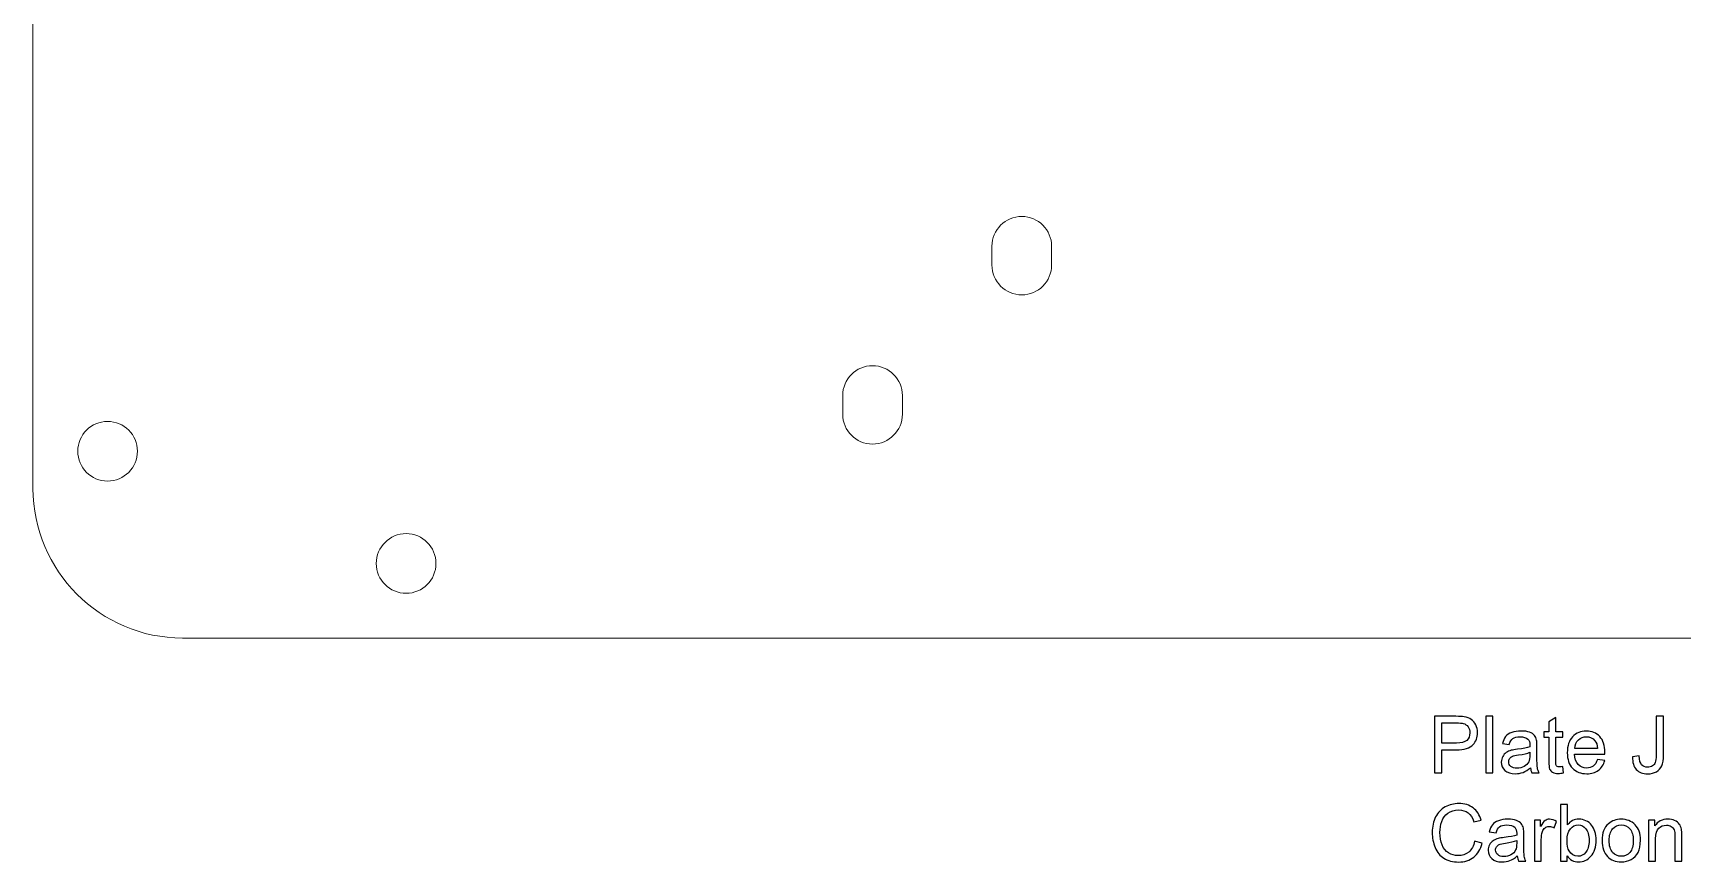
# Model space of a CAD drawing. Header units: millimetres. Extents: x -182 to 182, y -145 to 145.
# Drawn here: x 1.7 to 90.1, y -69.4 to -25 of the extents above; entities that cross this region are included whole.
import ezdxf

# ---------------------------------------------------------------- set-up
doc = ezdxf.new("R2010")
doc.units = ezdxf.units.MM
doc.header["$MEASUREMENT"] = 0
doc.layers.add('layer 1', color=7, linetype='Continuous')

msp = doc.modelspace()

# ---------------------------------------------------------------- linework, layer by layer
at = {"layer": 'layer 1', "color": 7, "lineweight": 9}
for points, knots in [([(1.6872, -49.4125), (1.6872, -49.4125), (1.6872, -5.4424), (1.6872, -5.4424), (1.6872, -5.4424), (1.6872, -1.0342), (5.2938, 2.5726), (9.7022, 2.5726), (9.7022, 2.5726), (9.7022, 2.5726), (173.6722, 2.5726), (173.6722, 2.5726), (173.6722, 2.5726), (178.0806, 2.5726), (181.6872, -1.0342), (181.6872, -5.4424), (181.6872, -5.4424), (181.6872, -5.4424), (181.6872, -49.4125), (181.6872, -49.4125), (181.6872, -49.4125), (181.6872, -53.8207), (178.0806, -57.4274), (173.6722, -57.4274), (173.6722, -57.4274), (173.6722, -57.4274), (9.7022, -57.4274), (9.7022, -57.4274), (9.7022, -57.4274), (5.2938, -57.4274), (1.6872, -53.8207), (1.6872, -49.4125)], [0, 0, 0, 0, 0.1111111, 0.1111111, 0.1111111, 0.1111111, 0.2222222, 0.2222222, 0.2222222, 0.2222222, 0.3333333, 0.3333333, 0.3333333, 0.3333333, 0.4444444, 0.4444444, 0.4444444, 0.4444444, 0.5555556, 0.5555556, 0.5555556, 0.5555556, 0.6666667, 0.6666667, 0.6666667, 0.6666667, 0.7777778, 0.7777778, 0.7777778, 0.7777778, 1, 1, 1, 1]), ([(53.0872, -36.4356), (53.0872, -36.4356), (53.0872, -36.4274), (53.0872, -36.4274), (53.0872, -36.4274), (53.0872, -35.5438), (53.8036, -34.8274), (54.6872, -34.8274), (54.6872, -34.8274), (55.5708, -34.8274), (56.2872, -35.5438), (56.2872, -36.4274), (56.2872, -36.4274), (56.2872, -36.4274), (56.2872, -36.4356), (56.2872, -36.4356), (56.2872, -36.4356), (56.2872, -36.4356), (56.2872, -37.4192), (56.2872, -37.4192), (56.2872, -37.4192), (56.2872, -37.4192), (56.2872, -37.4274), (56.2872, -37.4274), (56.2872, -37.4274), (56.2872, -38.311), (55.5708, -39.0274), (54.6872, -39.0274), (54.6872, -39.0274), (53.8036, -39.0274), (53.0872, -38.311), (53.0872, -37.4274), (53.0872, -37.4274), (53.0872, -37.4274), (53.0872, -37.4192), (53.0872, -37.4192), (53.0872, -37.4192), (53.0872, -37.4192), (53.0872, -36.4356), (53.0872, -36.4356)], [0, 0, 0, 0, 0.0909091, 0.0909091, 0.0909091, 0.0909091, 0.1818182, 0.1818182, 0.1818182, 0.1818182, 0.2727273, 0.2727273, 0.2727273, 0.2727273, 0.3636364, 0.3636364, 0.3636364, 0.3636364, 0.4545455, 0.4545455, 0.4545455, 0.4545455, 0.5454545, 0.5454545, 0.5454545, 0.5454545, 0.6363636, 0.6363636, 0.6363636, 0.6363636, 0.7272727, 0.7272727, 0.7272727, 0.7272727, 0.8181818, 0.8181818, 0.8181818, 0.8181818, 1, 1, 1, 1]), ([(45.0872, -44.4356), (45.0872, -44.4356), (45.0872, -44.4274), (45.0872, -44.4274), (45.0872, -44.4274), (45.0872, -43.5438), (45.8036, -42.8274), (46.6872, -42.8274), (46.6872, -42.8274), (47.5708, -42.8274), (48.2872, -43.5438), (48.2872, -44.4274), (48.2872, -44.4274), (48.2872, -44.4274), (48.2872, -44.4356), (48.2872, -44.4356), (48.2872, -44.4356), (48.2872, -44.4356), (48.2872, -45.4192), (48.2872, -45.4192), (48.2872, -45.4192), (48.2872, -45.4192), (48.2872, -45.4274), (48.2872, -45.4274), (48.2872, -45.4274), (48.2872, -46.311), (47.5708, -47.0274), (46.6872, -47.0274), (46.6872, -47.0274), (45.8036, -47.0274), (45.0872, -46.311), (45.0872, -45.4274), (45.0872, -45.4274), (45.0872, -45.4274), (45.0872, -45.4192), (45.0872, -45.4192), (45.0872, -45.4192), (45.0872, -45.4192), (45.0872, -44.4356), (45.0872, -44.4356)], [0, 0, 0, 0, 0.0909091, 0.0909091, 0.0909091, 0.0909091, 0.1818182, 0.1818182, 0.1818182, 0.1818182, 0.2727273, 0.2727273, 0.2727273, 0.2727273, 0.3636364, 0.3636364, 0.3636364, 0.3636364, 0.4545455, 0.4545455, 0.4545455, 0.4545455, 0.5454545, 0.5454545, 0.5454545, 0.5454545, 0.6363636, 0.6363636, 0.6363636, 0.6363636, 0.7272727, 0.7272727, 0.7272727, 0.7272727, 0.8181818, 0.8181818, 0.8181818, 0.8181818, 1, 1, 1, 1]), ([(4.0872, -47.4123), (4.0872, -46.5287), (4.8036, -45.8123), (5.6872, -45.8123), (5.6872, -45.8123), (6.5708, -45.8123), (7.2872, -46.5287), (7.2872, -47.4123), (7.2872, -47.4123), (7.2872, -48.2959), (6.5708, -49.0123), (5.6872, -49.0123), (5.6872, -49.0123), (4.8036, -49.0123), (4.0872, -48.2959), (4.0872, -47.4123)], [0, 0, 0, 0, 0.2, 0.2, 0.2, 0.2, 0.4, 0.4, 0.4, 0.4, 0.6, 0.6, 0.6, 0.6, 1, 1, 1, 1]), ([(20.0872, -53.4272), (20.0872, -52.5436), (20.8036, -51.8272), (21.6872, -51.8272), (21.6872, -51.8272), (22.5708, -51.8272), (23.2872, -52.5436), (23.2872, -53.4272), (23.2872, -53.4272), (23.2872, -54.3108), (22.5708, -55.0272), (21.6872, -55.0272), (21.6872, -55.0272), (20.8036, -55.0272), (20.0872, -54.3108), (20.0872, -53.4272)], [0, 0, 0, 0, 0.2, 0.2, 0.2, 0.2, 0.4, 0.4, 0.4, 0.4, 0.6, 0.6, 0.6, 0.6, 1, 1, 1, 1])]:
    msp.add_open_spline(points, degree=3, knots=knots, dxfattribs=at)
at = {"layer": 'layer 1', "color": 242}
for points, knots in [([(76.8015, -64.6534), (76.8015, -64.6534), (76.8015, -61.6224), (76.8015, -61.6224), (76.8015, -61.6224), (76.8015, -61.6224), (77.9459, -61.6224), (77.9459, -61.6224), (77.9459, -61.6224), (78.1469, -61.6224), (78.3008, -61.6322), (78.4073, -61.6513), (78.4073, -61.6513), (78.5562, -61.676), (78.681, -61.7233), (78.7819, -61.7924), (78.7819, -61.7924), (78.8828, -61.8622), (78.964, -61.9596), (79.0254, -62.0845), (79.0254, -62.0845), (79.0867, -62.2094), (79.1171, -62.347), (79.1171, -62.4972), (79.1171, -62.4972), (79.1171, -62.7541), (79.0352, -62.9721), (78.8708, -63.1499), (78.8708, -63.1499), (78.7072, -63.3284), (78.4101, -63.4173), (77.9811, -63.4173), (77.9811, -63.4173), (77.9811, -63.4173), (77.2036, -63.4173), (77.2036, -63.4173), (77.2036, -63.4173), (77.2036, -63.4173), (77.2036, -64.6534), (77.2036, -64.6534), (77.2036, -64.6534), (77.2036, -64.6534), (76.8015, -64.6534), (76.8015, -64.6534)], [0, 0, 0, 0, 0.0833333, 0.0833333, 0.0833333, 0.0833333, 0.1666667, 0.1666667, 0.1666667, 0.1666667, 0.25, 0.25, 0.25, 0.25, 0.3333333, 0.3333333, 0.3333333, 0.3333333, 0.4166667, 0.4166667, 0.4166667, 0.4166667, 0.5, 0.5, 0.5, 0.5, 0.5833333, 0.5833333, 0.5833333, 0.5833333, 0.6666667, 0.6666667, 0.6666667, 0.6666667, 0.75, 0.75, 0.75, 0.75, 0.8333333, 0.8333333, 0.8333333, 0.8333333, 1, 1, 1, 1]), ([(79.57, -64.6534), (79.57, -64.6534), (79.57, -61.6224), (79.57, -61.6224), (79.57, -61.6224), (79.57, -61.6224), (79.9426, -61.6224), (79.9426, -61.6224), (79.9426, -61.6224), (79.9426, -61.6224), (79.9426, -64.6534), (79.9426, -64.6534), (79.9426, -64.6534), (79.9426, -64.6534), (79.57, -64.6534), (79.57, -64.6534)], [0, 0, 0, 0, 0.2, 0.2, 0.2, 0.2, 0.4, 0.4, 0.4, 0.4, 0.6, 0.6, 0.6, 0.6, 1, 1, 1, 1]), ([(83.682, -64.3211), (83.682, -64.3211), (83.7328, -64.6499), (83.7328, -64.6499), (83.7328, -64.6499), (83.6283, -64.6717), (83.5345, -64.683), (83.4527, -64.683), (83.4527, -64.683), (83.3179, -64.683), (83.2135, -64.6619), (83.1387, -64.6188), (83.1387, -64.6188), (83.0646, -64.5758), (83.0124, -64.5201), (82.9821, -64.4502), (82.9821, -64.4502), (82.9517, -64.3804), (82.9369, -64.2336), (82.9369, -64.0099), (82.9369, -64.0099), (82.9369, -64.0099), (82.9369, -62.7442), (82.9369, -62.7442), (82.9369, -62.7442), (82.9369, -62.7442), (82.6617, -62.7442), (82.6617, -62.7442), (82.6617, -62.7442), (82.6617, -62.7442), (82.6617, -62.4563), (82.6617, -62.4563), (82.6617, -62.4563), (82.6617, -62.4563), (82.9369, -62.4563), (82.9369, -62.4563), (82.9369, -62.4563), (82.9369, -62.4563), (82.9369, -61.913), (82.9369, -61.913), (82.9369, -61.913), (82.9369, -61.913), (83.3094, -61.6894), (83.3094, -61.6894), (83.3094, -61.6894), (83.3094, -61.6894), (83.3094, -62.4563), (83.3094, -62.4563), (83.3094, -62.4563), (83.3094, -62.4563), (83.682, -62.4563), (83.682, -62.4563), (83.682, -62.4563), (83.682, -62.4563), (83.682, -62.7442), (83.682, -62.7442), (83.682, -62.7442), (83.682, -62.7442), (83.3094, -62.7442), (83.3094, -62.7442), (83.3094, -62.7442), (83.3094, -62.7442), (83.3094, -64.0311), (83.3094, -64.0311), (83.3094, -64.0311), (83.3094, -64.1376), (83.3158, -64.2061), (83.3292, -64.2364), (83.3292, -64.2364), (83.3419, -64.2668), (83.363, -64.2907), (83.3927, -64.3091), (83.3927, -64.3091), (83.4223, -64.3267), (83.4646, -64.3359), (83.5197, -64.3359), (83.5197, -64.3359), (83.5606, -64.3359), (83.6149, -64.331), (83.682, -64.3211)], [0, 0, 0, 0, 0.047619, 0.047619, 0.047619, 0.047619, 0.0952381, 0.0952381, 0.0952381, 0.0952381, 0.1428571, 0.1428571, 0.1428571, 0.1428571, 0.1904762, 0.1904762, 0.1904762, 0.1904762, 0.2380952, 0.2380952, 0.2380952, 0.2380952, 0.2857143, 0.2857143, 0.2857143, 0.2857143, 0.3333333, 0.3333333, 0.3333333, 0.3333333, 0.3809524, 0.3809524, 0.3809524, 0.3809524, 0.4285714, 0.4285714, 0.4285714, 0.4285714, 0.4761905, 0.4761905, 0.4761905, 0.4761905, 0.5238095, 0.5238095, 0.5238095, 0.5238095, 0.5714286, 0.5714286, 0.5714286, 0.5714286, 0.6190476, 0.6190476, 0.6190476, 0.6190476, 0.6666667, 0.6666667, 0.6666667, 0.6666667, 0.7142857, 0.7142857, 0.7142857, 0.7142857, 0.7619048, 0.7619048, 0.7619048, 0.7619048, 0.8095238, 0.8095238, 0.8095238, 0.8095238, 0.8571429, 0.8571429, 0.8571429, 0.8571429, 0.9047619, 0.9047619, 0.9047619, 0.9047619, 1, 1, 1, 1]), ([(87.4236, -63.7926), (87.4236, -63.7926), (87.7834, -63.7432), (87.7834, -63.7432), (87.7834, -63.7432), (87.7933, -63.9754), (87.8363, -64.1341), (87.9132, -64.2202), (87.9132, -64.2202), (87.9901, -64.3056), (88.0974, -64.3486), (88.2335, -64.3486), (88.2335, -64.3486), (88.3337, -64.3486), (88.4205, -64.3253), (88.4932, -64.2795), (88.4932, -64.2795), (88.5659, -64.2329), (88.6167, -64.1701), (88.6442, -64.0911), (88.6442, -64.0911), (88.6717, -64.0121), (88.6851, -63.8851), (88.6851, -63.7115), (88.6851, -63.7115), (88.6851, -63.7115), (88.6851, -61.6224), (88.6851, -61.6224), (88.6851, -61.6224), (88.6851, -61.6224), (89.0873, -61.6224), (89.0873, -61.6224), (89.0873, -61.6224), (89.0873, -61.6224), (89.0873, -63.6875), (89.0873, -63.6875), (89.0873, -63.6875), (89.0873, -63.9408), (89.0569, -64.1369), (88.9955, -64.2766), (88.9955, -64.2766), (88.9341, -64.4156), (88.8375, -64.5215), (88.7041, -64.5948), (88.7041, -64.5948), (88.5715, -64.6675), (88.4156, -64.7042), (88.2371, -64.7042), (88.2371, -64.7042), (87.9711, -64.7042), (87.7679, -64.628), (87.6268, -64.4749), (87.6268, -64.4749), (87.4857, -64.3218), (87.4179, -64.0946), (87.4236, -63.7926)], [0, 0, 0, 0, 0.0666667, 0.0666667, 0.0666667, 0.0666667, 0.1333333, 0.1333333, 0.1333333, 0.1333333, 0.2, 0.2, 0.2, 0.2, 0.2666667, 0.2666667, 0.2666667, 0.2666667, 0.3333333, 0.3333333, 0.3333333, 0.3333333, 0.4, 0.4, 0.4, 0.4, 0.4666667, 0.4666667, 0.4666667, 0.4666667, 0.5333333, 0.5333333, 0.5333333, 0.5333333, 0.6, 0.6, 0.6, 0.6, 0.6666667, 0.6666667, 0.6666667, 0.6666667, 0.7333333, 0.7333333, 0.7333333, 0.7333333, 0.8, 0.8, 0.8, 0.8, 0.8666667, 0.8666667, 0.8666667, 0.8666667, 1, 1, 1, 1]), ([(77.2036, -63.0617), (77.2036, -63.0617), (77.9868, -63.0617), (77.9868, -63.0617), (77.9868, -63.0617), (78.2464, -63.0617), (78.4299, -63.0137), (78.5392, -62.917), (78.5392, -62.917), (78.6479, -62.8204), (78.7022, -62.6849), (78.7022, -62.5092), (78.7022, -62.5092), (78.7022, -62.3829), (78.6705, -62.2743), (78.6063, -62.184), (78.6063, -62.184), (78.5421, -62.0937), (78.4574, -62.0337), (78.353, -62.0048), (78.353, -62.0048), (78.2852, -61.9871), (78.1604, -61.978), (77.979, -61.978), (77.979, -61.978), (77.979, -61.978), (77.2036, -61.978), (77.2036, -61.978), (77.2036, -61.978), (77.2036, -61.978), (77.2036, -63.0617), (77.2036, -63.0617)], [0, 0, 0, 0, 0.1111111, 0.1111111, 0.1111111, 0.1111111, 0.2222222, 0.2222222, 0.2222222, 0.2222222, 0.3333333, 0.3333333, 0.3333333, 0.3333333, 0.4444444, 0.4444444, 0.4444444, 0.4444444, 0.5555556, 0.5555556, 0.5555556, 0.5555556, 0.6666667, 0.6666667, 0.6666667, 0.6666667, 0.7777778, 0.7777778, 0.7777778, 0.7777778, 1, 1, 1, 1]), ([(81.9541, -64.3782), (81.8158, -64.4961), (81.6824, -64.5786), (81.5547, -64.6273), (81.5547, -64.6273), (81.427, -64.676), (81.2902, -64.7), (81.1434, -64.7), (81.1434, -64.7), (80.9021, -64.7), (80.7166, -64.6414), (80.5867, -64.5236), (80.5867, -64.5236), (80.4569, -64.4065), (80.392, -64.2562), (80.392, -64.0734), (80.392, -64.0734), (80.392, -63.9662), (80.4167, -63.8681), (80.4654, -63.7792), (80.4654, -63.7792), (80.5148, -63.6903), (80.579, -63.6198), (80.658, -63.5661), (80.658, -63.5661), (80.7377, -63.5125), (80.8266, -63.4716), (80.9261, -63.4441), (80.9261, -63.4441), (80.9995, -63.425), (81.1102, -63.4067), (81.2577, -63.3883), (81.2577, -63.3883), (81.5583, -63.3531), (81.7805, -63.31), (81.9223, -63.2606), (81.9223, -63.2606), (81.9237, -63.2098), (81.9245, -63.1774), (81.9245, -63.164), (81.9245, -63.164), (81.9245, -63.013), (81.8892, -62.9065), (81.8186, -62.8444), (81.8186, -62.8444), (81.7234, -62.7604), (81.5816, -62.7188), (81.3939, -62.7188), (81.3939, -62.7188), (81.2182, -62.7188), (81.0884, -62.7498), (81.0051, -62.8112), (81.0051, -62.8112), (80.9212, -62.8726), (80.8598, -62.9812), (80.8196, -63.1379), (80.8196, -63.1379), (80.8196, -63.1379), (80.4555, -63.0871), (80.4555, -63.0871), (80.4555, -63.0871), (80.4887, -62.9312), (80.543, -62.8049), (80.6192, -62.7089), (80.6192, -62.7089), (80.6954, -62.6129), (80.8055, -62.5396), (80.9494, -62.4874), (80.9494, -62.4874), (81.0926, -62.4359), (81.2598, -62.4098), (81.4489, -62.4098), (81.4489, -62.4098), (81.6366, -62.4098), (81.7897, -62.4316), (81.9075, -62.4761), (81.9075, -62.4761), (82.0246, -62.5205), (82.1114, -62.5756), (82.1665, -62.6426), (82.1665, -62.6426), (82.2215, -62.7096), (82.2603, -62.7943), (82.2829, -62.8966), (82.2829, -62.8966), (82.2949, -62.9601), (82.3012, -63.0744), (82.3012, -63.2388), (82.3012, -63.2388), (82.3012, -63.2388), (82.3012, -63.7327), (82.3012, -63.7327), (82.3012, -63.7327), (82.3012, -64.0777), (82.309, -64.2957), (82.3245, -64.3881), (82.3245, -64.3881), (82.3393, -64.4805), (82.3704, -64.5687), (82.4155, -64.6534), (82.4155, -64.6534), (82.4155, -64.6534), (82.0261, -64.6534), (82.0261, -64.6534), (82.0261, -64.6534), (81.9887, -64.5751), (81.9647, -64.4834), (81.9541, -64.3782)], [0, 0, 0, 0, 0.0357143, 0.0357143, 0.0357143, 0.0357143, 0.0714286, 0.0714286, 0.0714286, 0.0714286, 0.1071429, 0.1071429, 0.1071429, 0.1071429, 0.1428571, 0.1428571, 0.1428571, 0.1428571, 0.1785714, 0.1785714, 0.1785714, 0.1785714, 0.2142857, 0.2142857, 0.2142857, 0.2142857, 0.25, 0.25, 0.25, 0.25, 0.2857143, 0.2857143, 0.2857143, 0.2857143, 0.3214286, 0.3214286, 0.3214286, 0.3214286, 0.3571429, 0.3571429, 0.3571429, 0.3571429, 0.3928571, 0.3928571, 0.3928571, 0.3928571, 0.4285714, 0.4285714, 0.4285714, 0.4285714, 0.4642857, 0.4642857, 0.4642857, 0.4642857, 0.5, 0.5, 0.5, 0.5, 0.5357143, 0.5357143, 0.5357143, 0.5357143, 0.5714286, 0.5714286, 0.5714286, 0.5714286, 0.6071429, 0.6071429, 0.6071429, 0.6071429, 0.6428571, 0.6428571, 0.6428571, 0.6428571, 0.6785714, 0.6785714, 0.6785714, 0.6785714, 0.7142857, 0.7142857, 0.7142857, 0.7142857, 0.75, 0.75, 0.75, 0.75, 0.7857143, 0.7857143, 0.7857143, 0.7857143, 0.8214286, 0.8214286, 0.8214286, 0.8214286, 0.8571429, 0.8571429, 0.8571429, 0.8571429, 0.8928571, 0.8928571, 0.8928571, 0.8928571, 0.9285714, 0.9285714, 0.9285714, 0.9285714, 1, 1, 1, 1]), ([(85.5482, -63.9422), (85.5482, -63.9422), (85.9334, -63.993), (85.9334, -63.993), (85.9334, -63.993), (85.8734, -64.2167), (85.7613, -64.3909), (85.5976, -64.5144), (85.5976, -64.5144), (85.4339, -64.6379), (85.225, -64.7), (84.9703, -64.7), (84.9703, -64.7), (84.65, -64.7), (84.396, -64.6012), (84.2083, -64.4036), (84.2083, -64.4036), (84.0207, -64.2068), (83.9268, -63.9295), (83.9268, -63.5732), (83.9268, -63.5732), (83.9268, -63.2049), (84.0214, -62.9185), (84.2112, -62.7153), (84.2112, -62.7153), (84.401, -62.5114), (84.6472, -62.4098), (84.9499, -62.4098), (84.9499, -62.4098), (85.2427, -62.4098), (85.4819, -62.5092), (85.6674, -62.7089), (85.6674, -62.7089), (85.853, -62.9086), (85.9461, -63.1894), (85.9461, -63.5513), (85.9461, -63.5513), (85.9461, -63.5732), (85.9454, -63.6064), (85.944, -63.6501), (85.944, -63.6501), (85.944, -63.6501), (84.3078, -63.6501), (84.3078, -63.6501), (84.3078, -63.6501), (84.3219, -63.8907), (84.3897, -64.0756), (84.5124, -64.2033), (84.5124, -64.2033), (84.6345, -64.331), (84.7876, -64.3952), (84.9703, -64.3952), (84.9703, -64.3952), (85.1065, -64.3952), (85.2229, -64.3592), (85.3189, -64.2872), (85.3189, -64.2872), (85.4155, -64.2153), (85.4917, -64.1002), (85.5482, -63.9422)], [0, 0, 0, 0, 0.0625, 0.0625, 0.0625, 0.0625, 0.125, 0.125, 0.125, 0.125, 0.1875, 0.1875, 0.1875, 0.1875, 0.25, 0.25, 0.25, 0.25, 0.3125, 0.3125, 0.3125, 0.3125, 0.375, 0.375, 0.375, 0.375, 0.4375, 0.4375, 0.4375, 0.4375, 0.5, 0.5, 0.5, 0.5, 0.5625, 0.5625, 0.5625, 0.5625, 0.625, 0.625, 0.625, 0.625, 0.6875, 0.6875, 0.6875, 0.6875, 0.75, 0.75, 0.75, 0.75, 0.8125, 0.8125, 0.8125, 0.8125, 0.875, 0.875, 0.875, 0.875, 1, 1, 1, 1]), ([(84.329, -63.3453), (84.329, -63.3453), (85.5524, -63.3453), (85.5524, -63.3453), (85.5524, -63.3453), (85.5362, -63.1605), (85.4889, -63.0222), (85.412, -62.9297), (85.412, -62.9297), (85.2942, -62.7865), (85.1404, -62.7145), (84.952, -62.7145), (84.952, -62.7145), (84.7813, -62.7145), (84.638, -62.7717), (84.5216, -62.886), (84.5216, -62.886), (84.4059, -63.0003), (84.3417, -63.1534), (84.329, -63.3453)], [0, 0, 0, 0, 0.1666667, 0.1666667, 0.1666667, 0.1666667, 0.3333333, 0.3333333, 0.3333333, 0.3333333, 0.5, 0.5, 0.5, 0.5, 0.6666667, 0.6666667, 0.6666667, 0.6666667, 1, 1, 1, 1]), ([(81.9245, -63.5527), (81.789, -63.6078), (81.5858, -63.6543), (81.3149, -63.6924), (81.3149, -63.6924), (81.161, -63.7143), (81.0524, -63.739), (80.9889, -63.7665), (80.9889, -63.7665), (80.9254, -63.794), (80.8767, -63.8343), (80.8421, -63.8865), (80.8421, -63.8865), (80.8076, -63.9394), (80.7899, -63.9979), (80.7899, -64.0629), (80.7899, -64.0629), (80.7899, -64.1609), (80.8273, -64.2435), (80.9028, -64.3091), (80.9028, -64.3091), (80.9783, -64.3747), (81.0884, -64.4079), (81.233, -64.4079), (81.233, -64.4079), (81.3762, -64.4079), (81.5039, -64.3768), (81.6161, -64.314), (81.6161, -64.314), (81.7276, -64.2519), (81.8102, -64.1666), (81.8624, -64.0586), (81.8624, -64.0586), (81.9026, -63.9747), (81.9223, -63.8512), (81.9223, -63.6882), (81.9223, -63.6882), (81.9223, -63.6882), (81.9245, -63.5527), (81.9245, -63.5527)], [0, 0, 0, 0, 0.0909091, 0.0909091, 0.0909091, 0.0909091, 0.1818182, 0.1818182, 0.1818182, 0.1818182, 0.2727273, 0.2727273, 0.2727273, 0.2727273, 0.3636364, 0.3636364, 0.3636364, 0.3636364, 0.4545455, 0.4545455, 0.4545455, 0.4545455, 0.5454545, 0.5454545, 0.5454545, 0.5454545, 0.6363636, 0.6363636, 0.6363636, 0.6363636, 0.7272727, 0.7272727, 0.7272727, 0.7272727, 0.8181818, 0.8181818, 0.8181818, 0.8181818, 1, 1, 1, 1]), ([(78.9604, -68.3194), (78.9604, -68.3194), (79.3626, -68.421), (79.3626, -68.421), (79.3626, -68.421), (79.2787, -68.7505), (79.1277, -69.001), (78.9096, -69.1739), (78.9096, -69.1739), (78.6916, -69.3467), (78.4249, -69.4335), (78.1096, -69.4335), (78.1096, -69.4335), (77.7836, -69.4335), (77.5183, -69.3672), (77.3137, -69.2338), (77.3137, -69.2338), (77.1091, -69.1012), (76.9539, -68.9086), (76.8473, -68.6567), (76.8473, -68.6567), (76.7408, -68.4041), (76.6872, -68.1339), (76.6872, -67.8446), (76.6872, -67.8446), (76.6872, -67.5292), (76.7471, -67.2541), (76.8678, -67.0191), (76.8678, -67.0191), (76.9884, -66.7842), (77.1599, -66.6057), (77.3821, -66.4836), (77.3821, -66.4836), (77.6044, -66.3615), (77.8492, -66.3009), (78.1159, -66.3009), (78.1159, -66.3009), (78.4193, -66.3009), (78.674, -66.3778), (78.88, -66.5323), (78.88, -66.5323), (79.0867, -66.6868), (79.2307, -66.9034), (79.3118, -67.1828), (79.3118, -67.1828), (79.3118, -67.1828), (78.9181, -67.2759), (78.9181, -67.2759), (78.9181, -67.2759), (78.8483, -67.0558), (78.746, -66.8949), (78.6126, -66.7947), (78.6126, -66.7947), (78.4793, -66.6938), (78.3113, -66.6438), (78.1088, -66.6438), (78.1088, -66.6438), (77.8767, -66.6438), (77.682, -66.6995), (77.5261, -66.811), (77.5261, -66.811), (77.3701, -66.9224), (77.2601, -67.0727), (77.1973, -67.2604), (77.1973, -67.2604), (77.1338, -67.4488), (77.102, -67.6428), (77.102, -67.8425), (77.102, -67.8425), (77.102, -68.1), (77.1394, -68.3251), (77.2142, -68.517), (77.2142, -68.517), (77.289, -68.7096), (77.4054, -68.8528), (77.5635, -68.9481), (77.5635, -68.9481), (77.7215, -69.0433), (77.8922, -69.0906), (78.0764, -69.0906), (78.0764, -69.0906), (78.3008, -69.0906), (78.4898, -69.0257), (78.6451, -68.8966), (78.6451, -68.8966), (78.8003, -68.7668), (78.9054, -68.5748), (78.9604, -68.3194)], [0, 0, 0, 0, 0.0434783, 0.0434783, 0.0434783, 0.0434783, 0.0869565, 0.0869565, 0.0869565, 0.0869565, 0.1304348, 0.1304348, 0.1304348, 0.1304348, 0.173913, 0.173913, 0.173913, 0.173913, 0.2173913, 0.2173913, 0.2173913, 0.2173913, 0.2608696, 0.2608696, 0.2608696, 0.2608696, 0.3043478, 0.3043478, 0.3043478, 0.3043478, 0.3478261, 0.3478261, 0.3478261, 0.3478261, 0.3913043, 0.3913043, 0.3913043, 0.3913043, 0.4347826, 0.4347826, 0.4347826, 0.4347826, 0.4782609, 0.4782609, 0.4782609, 0.4782609, 0.5217391, 0.5217391, 0.5217391, 0.5217391, 0.5652174, 0.5652174, 0.5652174, 0.5652174, 0.6086957, 0.6086957, 0.6086957, 0.6086957, 0.6521739, 0.6521739, 0.6521739, 0.6521739, 0.6956522, 0.6956522, 0.6956522, 0.6956522, 0.7391304, 0.7391304, 0.7391304, 0.7391304, 0.7826087, 0.7826087, 0.7826087, 0.7826087, 0.826087, 0.826087, 0.826087, 0.826087, 0.8695652, 0.8695652, 0.8695652, 0.8695652, 0.9130435, 0.9130435, 0.9130435, 0.9130435, 1, 1, 1, 1]), ([(81.2471, -69.1075), (81.1088, -69.2254), (80.9754, -69.3079), (80.8477, -69.3566), (80.8477, -69.3566), (80.72, -69.4053), (80.5832, -69.4293), (80.4364, -69.4293), (80.4364, -69.4293), (80.1951, -69.4293), (80.0096, -69.3707), (79.8797, -69.2529), (79.8797, -69.2529), (79.7499, -69.1358), (79.685, -68.9855), (79.685, -68.8027), (79.685, -68.8027), (79.685, -68.6955), (79.7097, -68.5974), (79.7584, -68.5085), (79.7584, -68.5085), (79.8078, -68.4196), (79.872, -68.3491), (79.951, -68.2954), (79.951, -68.2954), (80.0307, -68.2418), (80.1196, -68.2009), (80.2191, -68.1734), (80.2191, -68.1734), (80.2925, -68.1543), (80.4032, -68.136), (80.5507, -68.1176), (80.5507, -68.1176), (80.8513, -68.0824), (81.0735, -68.0393), (81.2153, -67.9899), (81.2153, -67.9899), (81.2167, -67.9391), (81.2175, -67.9067), (81.2175, -67.8933), (81.2175, -67.8933), (81.2175, -67.7423), (81.1822, -67.6358), (81.1116, -67.5737), (81.1116, -67.5737), (81.0164, -67.4897), (80.8746, -67.4481), (80.6869, -67.4481), (80.6869, -67.4481), (80.5112, -67.4481), (80.3814, -67.4791), (80.2981, -67.5405), (80.2981, -67.5405), (80.2142, -67.6019), (80.1528, -67.7105), (80.1126, -67.8672), (80.1126, -67.8672), (80.1126, -67.8672), (79.7485, -67.8164), (79.7485, -67.8164), (79.7485, -67.8164), (79.7817, -67.6605), (79.836, -67.5342), (79.9122, -67.4382), (79.9122, -67.4382), (79.9884, -67.3422), (80.0985, -67.2689), (80.2424, -67.2167), (80.2424, -67.2167), (80.3856, -67.1652), (80.5528, -67.1391), (80.7419, -67.1391), (80.7419, -67.1391), (80.9296, -67.1391), (81.0827, -67.1609), (81.2005, -67.2054), (81.2005, -67.2054), (81.3176, -67.2498), (81.4044, -67.3049), (81.4595, -67.3719), (81.4595, -67.3719), (81.5145, -67.4389), (81.5533, -67.5236), (81.5759, -67.6259), (81.5759, -67.6259), (81.5879, -67.6894), (81.5942, -67.8037), (81.5942, -67.9681), (81.5942, -67.9681), (81.5942, -67.9681), (81.5942, -68.462), (81.5942, -68.462), (81.5942, -68.462), (81.5942, -68.807), (81.602, -69.025), (81.6175, -69.1174), (81.6175, -69.1174), (81.6323, -69.2098), (81.6634, -69.298), (81.7085, -69.3827), (81.7085, -69.3827), (81.7085, -69.3827), (81.3191, -69.3827), (81.3191, -69.3827), (81.3191, -69.3827), (81.2817, -69.3044), (81.2577, -69.2127), (81.2471, -69.1075)], [0, 0, 0, 0, 0.0357143, 0.0357143, 0.0357143, 0.0357143, 0.0714286, 0.0714286, 0.0714286, 0.0714286, 0.1071429, 0.1071429, 0.1071429, 0.1071429, 0.1428571, 0.1428571, 0.1428571, 0.1428571, 0.1785714, 0.1785714, 0.1785714, 0.1785714, 0.2142857, 0.2142857, 0.2142857, 0.2142857, 0.25, 0.25, 0.25, 0.25, 0.2857143, 0.2857143, 0.2857143, 0.2857143, 0.3214286, 0.3214286, 0.3214286, 0.3214286, 0.3571429, 0.3571429, 0.3571429, 0.3571429, 0.3928571, 0.3928571, 0.3928571, 0.3928571, 0.4285714, 0.4285714, 0.4285714, 0.4285714, 0.4642857, 0.4642857, 0.4642857, 0.4642857, 0.5, 0.5, 0.5, 0.5, 0.5357143, 0.5357143, 0.5357143, 0.5357143, 0.5714286, 0.5714286, 0.5714286, 0.5714286, 0.6071429, 0.6071429, 0.6071429, 0.6071429, 0.6428571, 0.6428571, 0.6428571, 0.6428571, 0.6785714, 0.6785714, 0.6785714, 0.6785714, 0.7142857, 0.7142857, 0.7142857, 0.7142857, 0.75, 0.75, 0.75, 0.75, 0.7857143, 0.7857143, 0.7857143, 0.7857143, 0.8214286, 0.8214286, 0.8214286, 0.8214286, 0.8571429, 0.8571429, 0.8571429, 0.8571429, 0.8928571, 0.8928571, 0.8928571, 0.8928571, 0.9285714, 0.9285714, 0.9285714, 0.9285714, 1, 1, 1, 1]), ([(82.1622, -69.3827), (82.1622, -69.3827), (82.1622, -67.1856), (82.1622, -67.1856), (82.1622, -67.1856), (82.1622, -67.1856), (82.4966, -67.1856), (82.4966, -67.1856), (82.4966, -67.1856), (82.4966, -67.1856), (82.4966, -67.5222), (82.4966, -67.5222), (82.4966, -67.5222), (82.582, -67.3662), (82.661, -67.2632), (82.7337, -67.2138), (82.7337, -67.2138), (82.8063, -67.1637), (82.8861, -67.1391), (82.9728, -67.1391), (82.9728, -67.1391), (83.0984, -67.1391), (83.2261, -67.1786), (83.356, -67.2569), (83.356, -67.2569), (83.356, -67.2569), (83.2233, -67.6005), (83.2233, -67.6005), (83.2233, -67.6005), (83.133, -67.5497), (83.0427, -67.5243), (82.9524, -67.5243), (82.9524, -67.5243), (82.8712, -67.5243), (82.7986, -67.549), (82.7344, -67.5977), (82.7344, -67.5977), (82.6702, -67.6463), (82.6243, -67.7141), (82.5968, -67.8009), (82.5968, -67.8009), (82.5552, -67.9328), (82.5347, -68.0774), (82.5347, -68.2348), (82.5347, -68.2348), (82.5347, -68.2348), (82.5347, -69.3827), (82.5347, -69.3827), (82.5347, -69.3827), (82.5347, -69.3827), (82.1622, -69.3827), (82.1622, -69.3827)], [0, 0, 0, 0, 0.0714286, 0.0714286, 0.0714286, 0.0714286, 0.1428571, 0.1428571, 0.1428571, 0.1428571, 0.2142857, 0.2142857, 0.2142857, 0.2142857, 0.2857143, 0.2857143, 0.2857143, 0.2857143, 0.3571429, 0.3571429, 0.3571429, 0.3571429, 0.4285714, 0.4285714, 0.4285714, 0.4285714, 0.5, 0.5, 0.5, 0.5, 0.5714286, 0.5714286, 0.5714286, 0.5714286, 0.6428571, 0.6428571, 0.6428571, 0.6428571, 0.7142857, 0.7142857, 0.7142857, 0.7142857, 0.7857143, 0.7857143, 0.7857143, 0.7857143, 0.8571429, 0.8571429, 0.8571429, 0.8571429, 1, 1, 1, 1]), ([(83.919, -69.3827), (83.919, -69.3827), (83.5719, -69.3827), (83.5719, -69.3827), (83.5719, -69.3827), (83.5719, -69.3827), (83.5719, -66.3517), (83.5719, -66.3517), (83.5719, -66.3517), (83.5719, -66.3517), (83.9444, -66.3517), (83.9444, -66.3517), (83.9444, -66.3517), (83.9444, -66.3517), (83.9444, -67.4333), (83.9444, -67.4333), (83.9444, -67.4333), (84.1017, -67.2371), (84.3021, -67.1391), (84.5462, -67.1391), (84.5462, -67.1391), (84.681, -67.1391), (84.8094, -67.1659), (84.93, -67.2202), (84.93, -67.2202), (85.0507, -67.2745), (85.1495, -67.3514), (85.2278, -67.4495), (85.2278, -67.4495), (85.3054, -67.5483), (85.3668, -67.6668), (85.4105, -67.8058), (85.4105, -67.8058), (85.455, -67.9441), (85.4768, -68.093), (85.4768, -68.251), (85.4768, -68.251), (85.4768, -68.6264), (85.3837, -68.917), (85.1982, -69.1216), (85.1982, -69.1216), (85.0119, -69.327), (84.7889, -69.4293), (84.5286, -69.4293), (84.5286, -69.4293), (84.2697, -69.4293), (84.0665, -69.3213), (83.919, -69.1061), (83.919, -69.1061), (83.919, -69.1061), (83.919, -69.3827), (83.919, -69.3827)], [0, 0, 0, 0, 0.0714286, 0.0714286, 0.0714286, 0.0714286, 0.1428571, 0.1428571, 0.1428571, 0.1428571, 0.2142857, 0.2142857, 0.2142857, 0.2142857, 0.2857143, 0.2857143, 0.2857143, 0.2857143, 0.3571429, 0.3571429, 0.3571429, 0.3571429, 0.4285714, 0.4285714, 0.4285714, 0.4285714, 0.5, 0.5, 0.5, 0.5, 0.5714286, 0.5714286, 0.5714286, 0.5714286, 0.6428571, 0.6428571, 0.6428571, 0.6428571, 0.7142857, 0.7142857, 0.7142857, 0.7142857, 0.7857143, 0.7857143, 0.7857143, 0.7857143, 0.8571429, 0.8571429, 0.8571429, 0.8571429, 1, 1, 1, 1]), ([(85.7908, -68.2842), (85.7908, -67.8785), (85.9037, -67.5779), (86.1302, -67.3825), (86.1302, -67.3825), (86.3186, -67.2202), (86.5493, -67.1391), (86.8209, -67.1391), (86.8209, -67.1391), (87.1222, -67.1391), (87.3691, -67.2378), (87.561, -67.4354), (87.561, -67.4354), (87.7522, -67.6322), (87.8482, -67.9053), (87.8482, -68.2531), (87.8482, -68.2531), (87.8482, -68.5353), (87.8058, -68.7569), (87.7212, -68.9184), (87.7212, -68.9184), (87.6365, -69.08), (87.513, -69.2056), (87.3508, -69.2952), (87.3508, -69.2952), (87.1892, -69.3848), (87.0121, -69.4293), (86.8209, -69.4293), (86.8209, -69.4293), (86.5133, -69.4293), (86.2649, -69.3312), (86.0751, -69.1343), (86.0751, -69.1343), (85.8853, -68.9375), (85.7908, -68.6539), (85.7908, -68.2842)], [0, 0, 0, 0, 0.1, 0.1, 0.1, 0.1, 0.2, 0.2, 0.2, 0.2, 0.3, 0.3, 0.3, 0.3, 0.4, 0.4, 0.4, 0.4, 0.5, 0.5, 0.5, 0.5, 0.6, 0.6, 0.6, 0.6, 0.7, 0.7, 0.7, 0.7, 0.8, 0.8, 0.8, 0.8, 1, 1, 1, 1]), ([(88.2849, -69.3827), (88.2849, -69.3827), (88.2849, -67.1856), (88.2849, -67.1856), (88.2849, -67.1856), (88.2849, -67.1856), (88.6193, -67.1856), (88.6193, -67.1856), (88.6193, -67.1856), (88.6193, -67.1856), (88.6193, -67.4975), (88.6193, -67.4975), (88.6193, -67.4975), (88.7802, -67.2583), (89.013, -67.1391), (89.3171, -67.1391), (89.3171, -67.1391), (89.4498, -67.1391), (89.5711, -67.163), (89.6819, -67.2103), (89.6819, -67.2103), (89.7927, -67.2576), (89.8759, -67.3204), (89.9309, -67.3973), (89.9309, -67.3973), (89.986, -67.4742), (90.0248, -67.5659), (90.0467, -67.6717), (90.0467, -67.6717), (90.0601, -67.7409), (90.0671, -67.8615), (90.0671, -68.0337), (90.0671, -68.0337), (90.0671, -68.0337), (90.0671, -69.3827), (90.0671, -69.3827), (90.0671, -69.3827), (90.0671, -69.3827), (89.6946, -69.3827), (89.6946, -69.3827), (89.6946, -69.3827), (89.6946, -69.3827), (89.6946, -68.0478), (89.6946, -68.0478), (89.6946, -68.0478), (89.6946, -67.8961), (89.6805, -67.7825), (89.6515, -67.7077), (89.6515, -67.7077), (89.6226, -67.6329), (89.5711, -67.573), (89.4977, -67.5278), (89.4977, -67.5278), (89.4244, -67.4834), (89.3376, -67.4608), (89.2388, -67.4608), (89.2388, -67.4608), (89.0808, -67.4608), (88.9446, -67.5109), (88.8296, -67.6118), (88.8296, -67.6118), (88.7146, -67.712), (88.6574, -67.9032), (88.6574, -68.184), (88.6574, -68.184), (88.6574, -68.184), (88.6574, -69.3827), (88.6574, -69.3827), (88.6574, -69.3827), (88.6574, -69.3827), (88.2849, -69.3827), (88.2849, -69.3827)], [0, 0, 0, 0, 0.0526316, 0.0526316, 0.0526316, 0.0526316, 0.1052632, 0.1052632, 0.1052632, 0.1052632, 0.1578947, 0.1578947, 0.1578947, 0.1578947, 0.2105263, 0.2105263, 0.2105263, 0.2105263, 0.2631579, 0.2631579, 0.2631579, 0.2631579, 0.3157895, 0.3157895, 0.3157895, 0.3157895, 0.3684211, 0.3684211, 0.3684211, 0.3684211, 0.4210526, 0.4210526, 0.4210526, 0.4210526, 0.4736842, 0.4736842, 0.4736842, 0.4736842, 0.5263158, 0.5263158, 0.5263158, 0.5263158, 0.5789474, 0.5789474, 0.5789474, 0.5789474, 0.6315789, 0.6315789, 0.6315789, 0.6315789, 0.6842105, 0.6842105, 0.6842105, 0.6842105, 0.7368421, 0.7368421, 0.7368421, 0.7368421, 0.7894737, 0.7894737, 0.7894737, 0.7894737, 0.8421053, 0.8421053, 0.8421053, 0.8421053, 0.8947368, 0.8947368, 0.8947368, 0.8947368, 1, 1, 1, 1]), ([(83.9148, -68.2679), (83.9148, -68.5304), (83.9507, -68.7202), (84.022, -68.8373), (84.022, -68.8373), (84.1391, -69.0285), (84.2972, -69.1245), (84.4968, -69.1245), (84.4968, -69.1245), (84.6598, -69.1245), (84.8002, -69.0539), (84.9181, -68.9128), (84.9181, -68.9128), (85.0366, -68.7717), (85.0959, -68.5614), (85.0959, -68.282), (85.0959, -68.282), (85.0959, -67.9956), (85.0394, -67.7846), (84.9258, -67.6485), (84.9258, -67.6485), (84.8122, -67.5123), (84.6746, -67.4438), (84.5138, -67.4438), (84.5138, -67.4438), (84.3508, -67.4438), (84.2104, -67.5144), (84.0926, -67.6555), (84.0926, -67.6555), (83.974, -67.7966), (83.9148, -68.0005), (83.9148, -68.2679)], [0, 0, 0, 0, 0.1111111, 0.1111111, 0.1111111, 0.1111111, 0.2222222, 0.2222222, 0.2222222, 0.2222222, 0.3333333, 0.3333333, 0.3333333, 0.3333333, 0.4444444, 0.4444444, 0.4444444, 0.4444444, 0.5555556, 0.5555556, 0.5555556, 0.5555556, 0.6666667, 0.6666667, 0.6666667, 0.6666667, 0.7777778, 0.7777778, 0.7777778, 0.7777778, 1, 1, 1, 1]), ([(86.1718, -68.2849), (86.1718, -68.5657), (86.2332, -68.7759), (86.3559, -68.9149), (86.3559, -68.9149), (86.4794, -69.0546), (86.6339, -69.1245), (86.8209, -69.1245), (86.8209, -69.1245), (87.0058, -69.1245), (87.1596, -69.0546), (87.283, -68.9142), (87.283, -68.9142), (87.4058, -68.7738), (87.4672, -68.56), (87.4672, -68.2729), (87.4672, -68.2729), (87.4672, -68.0019), (87.4051, -67.7966), (87.2816, -67.6576), (87.2816, -67.6576), (87.1582, -67.5179), (87.0043, -67.4481), (86.8209, -67.4481), (86.8209, -67.4481), (86.6339, -67.4481), (86.4794, -67.5172), (86.3559, -67.6562), (86.3559, -67.6562), (86.2332, -67.7952), (86.1718, -68.0048), (86.1718, -68.2849)], [0, 0, 0, 0, 0.1111111, 0.1111111, 0.1111111, 0.1111111, 0.2222222, 0.2222222, 0.2222222, 0.2222222, 0.3333333, 0.3333333, 0.3333333, 0.3333333, 0.4444444, 0.4444444, 0.4444444, 0.4444444, 0.5555556, 0.5555556, 0.5555556, 0.5555556, 0.6666667, 0.6666667, 0.6666667, 0.6666667, 0.7777778, 0.7777778, 0.7777778, 0.7777778, 1, 1, 1, 1]), ([(81.2175, -68.282), (81.082, -68.3371), (80.8788, -68.3836), (80.6079, -68.4217), (80.6079, -68.4217), (80.454, -68.4436), (80.3454, -68.4683), (80.2819, -68.4958), (80.2819, -68.4958), (80.2184, -68.5233), (80.1697, -68.5636), (80.1351, -68.6158), (80.1351, -68.6158), (80.1006, -68.6687), (80.0829, -68.7272), (80.0829, -68.7922), (80.0829, -68.7922), (80.0829, -68.8902), (80.1203, -68.9728), (80.1958, -69.0384), (80.1958, -69.0384), (80.2713, -69.104), (80.3814, -69.1372), (80.526, -69.1372), (80.526, -69.1372), (80.6692, -69.1372), (80.7969, -69.1061), (80.9091, -69.0433), (80.9091, -69.0433), (81.0206, -68.9812), (81.1032, -68.8959), (81.1554, -68.7879), (81.1554, -68.7879), (81.1956, -68.704), (81.2153, -68.5805), (81.2153, -68.4175), (81.2153, -68.4175), (81.2153, -68.4175), (81.2175, -68.282), (81.2175, -68.282)], [0, 0, 0, 0, 0.0909091, 0.0909091, 0.0909091, 0.0909091, 0.1818182, 0.1818182, 0.1818182, 0.1818182, 0.2727273, 0.2727273, 0.2727273, 0.2727273, 0.3636364, 0.3636364, 0.3636364, 0.3636364, 0.4545455, 0.4545455, 0.4545455, 0.4545455, 0.5454545, 0.5454545, 0.5454545, 0.5454545, 0.6363636, 0.6363636, 0.6363636, 0.6363636, 0.7272727, 0.7272727, 0.7272727, 0.7272727, 0.8181818, 0.8181818, 0.8181818, 0.8181818, 1, 1, 1, 1])]:
    msp.add_open_spline(points, degree=3, knots=knots, dxfattribs=at)

doc.saveas('drawing.dxf')
